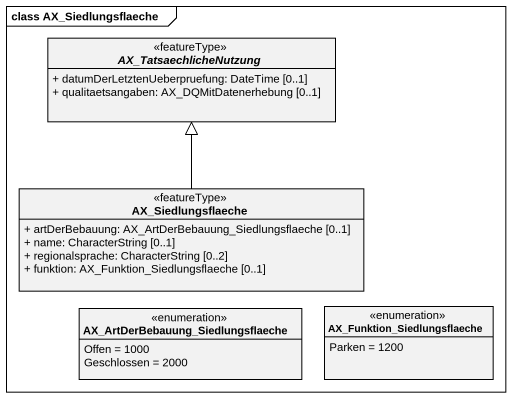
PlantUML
@startuml
mainframe class AX_Siedlungsflaeche
hide circle
hide empty members
skinparam classAttributeIconSize 0
abstract class AX_TatsaechlicheNutzung <<featureType>> {
  + datumDerLetztenUeberpruefung: DateTime [0..1]
  + qualitaetsangaben: AX_DQMitDatenerhebung [0..1]
}
class AX_Siedlungsflaeche <<featureType>> {
  + artDerBebauung: AX_ArtDerBebauung_Siedlungsflaeche [0..1]
  + name: CharacterString [0..1]
  + regionalsprache: CharacterString [0..2]
  + funktion: AX_Funktion_Siedlungsflaeche [0..1]
}
enum "AX_ArtDerBebauung_Siedlungsflaeche" as AX_ArtDerBebauung {
  Offen = 1000
  Geschlossen = 2000
}
enum AX_Funktion_Siedlungsflaeche {
  Parken = 1200
}
AX_Siedlungsflaeche -up-|> AX_TatsaechlicheNutzung
@enduml
